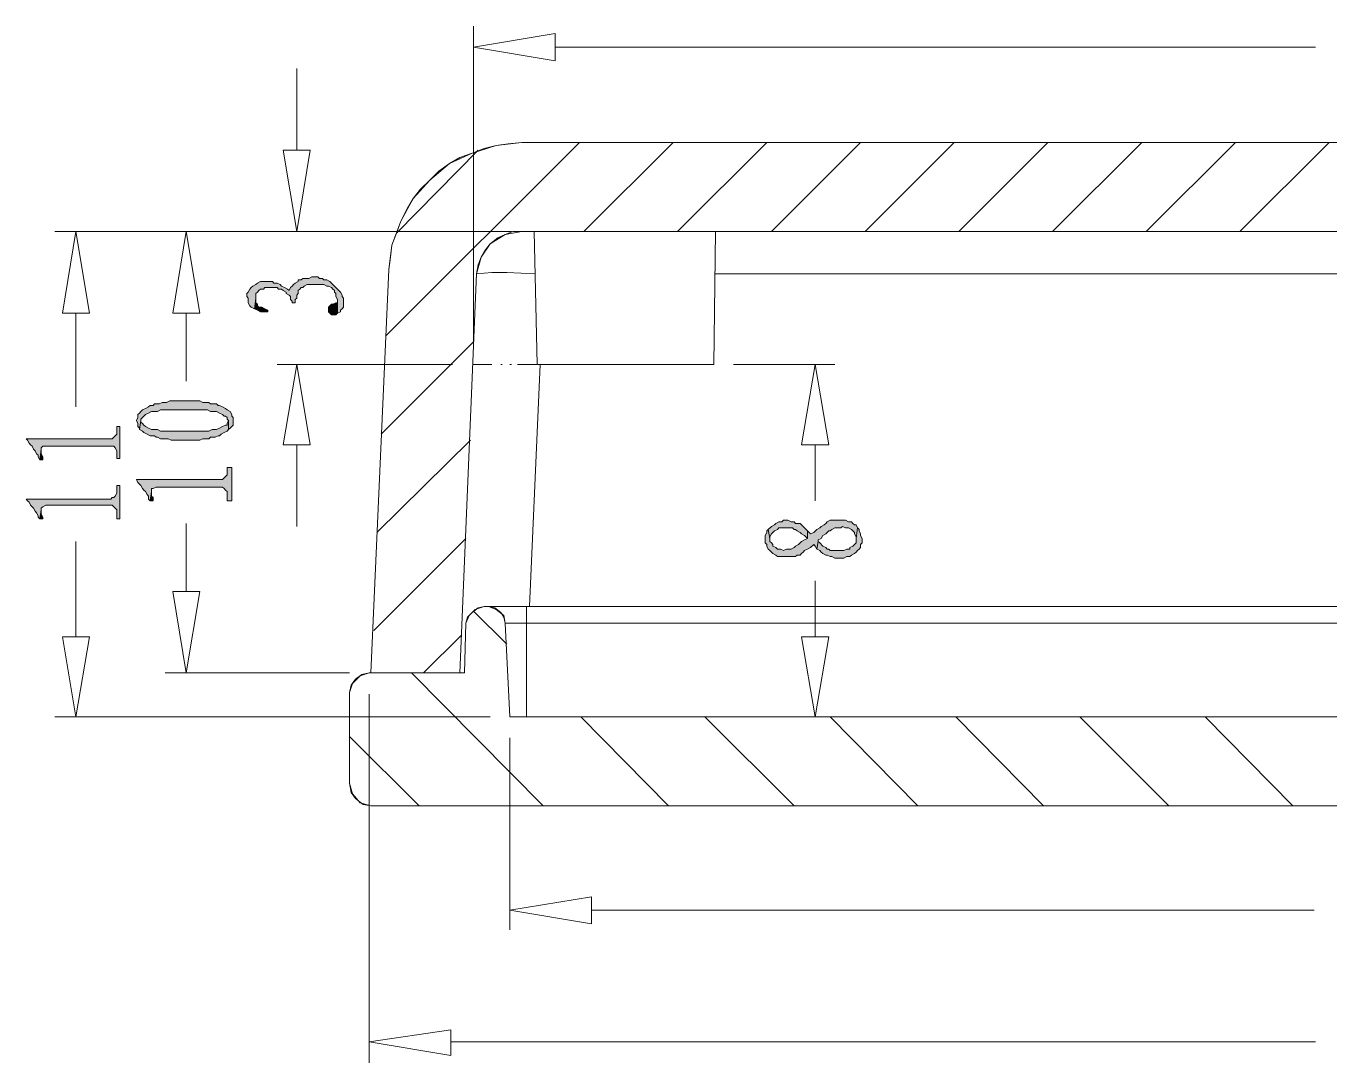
# Model space of a CAD drawing. Header units: millimetres. Extents: x 7 to 289, y 10 to 206.
# Drawn here: x 49.56 to 86.08, y 56.89 to 85.93 of the extents above; entities that cross this region are included whole.
import ezdxf

# ---------------------------------------------------------------- set-up
doc = ezdxf.new("R2010")
doc.units = ezdxf.units.MM

msp = doc.modelspace()

# ---------------------------------------------------------------- hatches: boundary and pattern name
at = {"true_color": 0xdda500}
h = msp.add_hatch(color=42, dxfattribs=at)
h.dxf.hatch_style = 2
h.paths.add_polyline_path([(55.745239, 78.350886), (55.787572, 78.308553), (55.787572, 78.223886), (55.787572, 78.181553), (55.829906, 78.096886), (55.872239, 78.054553), (55.956906, 78.012219), (55.999239, 78.308553), (55.999239, 78.350886), (55.999239, 78.435553), (56.041572, 78.477886), (56.083906, 78.520219), (56.126239, 78.562553), (56.210906, 78.562553), (56.253239, 78.604886), (56.337906, 78.604886), (56.422572, 78.604886), (56.507239, 78.604886), (56.591906, 78.604886), (56.634239, 78.562553), (56.718906, 78.562553), (56.761239, 78.520219), (56.845906, 78.477886), (56.845906, 78.435553), (56.930572, 78.393219), (56.972906, 78.350886), (56.972906, 78.266219), (57.015239, 78.223886), (57.015239, 78.181553), (57.099906, 78.181553), (57.099906, 78.266219), (57.142239, 78.308553), (57.142239, 78.393219), (57.184572, 78.435553), (57.184572, 78.520219), (57.226906, 78.562553), (57.269239, 78.604886), (57.311572, 78.604886), (57.353906, 78.647219), (57.438572, 78.689553), (57.523239, 78.689553), (57.607906, 78.689553), (57.692572, 78.689553), (57.734906, 78.689553), (57.819572, 78.689553), (57.904239, 78.689553), (57.988906, 78.647219), (58.031239, 78.647219), (58.115906, 78.604886), (58.158239, 78.562553), (58.200572, 78.520219), (58.200572, 78.477886), (58.242906, 78.435553), (58.242906, 78.350886), (58.285239, 78.266219), (58.285239, 78.181553), (58.285239, 77.885219), (58.369906, 77.927553), (58.369906, 77.969886), (58.412239, 78.012219), (58.454572, 78.054553), (58.454572, 78.139219), (58.454572, 78.223886), (58.454572, 78.266219), (58.454572, 78.308553), (58.412239, 78.350886), (58.412239, 78.393219), (58.369906, 78.477886), (58.327572, 78.520219), (58.242906, 78.604886), (58.200572, 78.647219), (58.158239, 78.689553), (58.115906, 78.731886), (58.073572, 78.774219), (57.988906, 78.816553), (57.904239, 78.816553), (57.861906, 78.858886), (57.777239, 78.858886), (57.734906, 78.901219), (57.650239, 78.901219), (57.565572, 78.901219), (57.480906, 78.858886), (57.396239, 78.858886), (57.311572, 78.858886), (57.269239, 78.816553), (57.184572, 78.816553), (57.184572, 78.774219), (57.099906, 78.731886), (57.057572, 78.689553), (57.015239, 78.647219), (56.972906, 78.604886), (56.930572, 78.520219), (56.888239, 78.562553), (56.803572, 78.604886), (56.718906, 78.647219), (56.676572, 78.689553), (56.591906, 78.731886), (56.507239, 78.731886), (56.464906, 78.774219), (56.380239, 78.774219), (56.337906, 78.774219), (56.295572, 78.774219), (56.210906, 78.774219), (56.126239, 78.774219), (56.041572, 78.731886), (55.999239, 78.689553), (55.914572, 78.647219), (55.872239, 78.604886), (55.829906, 78.562553), (55.787572, 78.477886), (55.745239, 78.435553)])
h = msp.add_hatch(color=42, dxfattribs=at)
h.dxf.hatch_style = 2
h.paths.add_polyline_path([(55.956906, 78.012219), (56.041572, 77.969886), (56.126239, 77.927553), (56.168572, 77.927553), (56.253239, 77.927553), (56.337906, 77.927553), (56.337906, 77.969886), (56.253239, 78.012219), (56.168572, 78.054553), (56.083906, 78.054553), (56.041572, 78.096886), (56.041572, 78.139219), (55.999239, 78.181553), (55.999239, 78.223886), (55.999239, 78.308553)])
h = msp.add_hatch(color=42, dxfattribs=at)
h.dxf.hatch_style = 2
h.paths.add_polyline_path([(58.031239, 77.969886), (58.031239, 77.927553), (58.073572, 77.885219), (58.115906, 77.842886), (58.200572, 77.842886), (58.242906, 77.842886), (58.285239, 77.885219), (58.285239, 78.181553), (58.242906, 78.181553), (58.158239, 78.139219), (58.115906, 78.139219), (58.073572, 78.096886), (58.031239, 78.054553)])
h = msp.add_hatch(color=42, dxfattribs=at)
h.dxf.hatch_style = 2
h.paths.add_polyline_path([(52.654906, 74.879553), (52.697239, 74.794886), (52.697239, 74.752553), (52.697239, 74.710219), (52.739572, 74.667886), (52.739572, 74.625553), (52.781906, 74.879553), (52.781906, 74.921886), (52.824239, 74.964219), (52.866572, 75.006553), (52.908906, 75.048886), (52.993572, 75.091219), (53.078239, 75.133553), (53.120572, 75.133553), (53.205239, 75.133553), (53.247572, 75.133553), (53.332239, 75.175886), (53.374572, 75.175886), (53.459239, 75.175886), (53.543906, 75.175886), (53.628572, 75.175886), (53.713239, 75.175886), (53.797906, 75.175886), (53.924906, 75.175886), (54.009572, 75.175886), (54.051906, 75.175886), (54.136572, 75.175886), (54.263572, 75.175886), (54.348239, 75.175886), (54.432906, 75.175886), (54.517572, 75.175886), (54.602239, 75.175886), (54.644572, 75.175886), (54.729239, 75.133553), (54.771572, 75.133553), (54.856239, 75.133553), (54.898572, 75.133553), (54.983239, 75.091219), (55.067906, 75.048886), (55.110239, 75.006553), (55.152572, 75.006553), (55.194906, 74.964219), (55.194906, 74.921886), (55.237239, 74.879553), (55.237239, 74.625553), (55.279572, 74.667886), (55.321906, 74.710219), (55.364239, 74.752553), (55.364239, 74.837219), (55.364239, 74.879553), (55.364239, 74.921886), (55.364239, 74.964219), (55.321906, 75.006553), (55.321906, 75.048886), (55.279572, 75.133553), (55.194906, 75.175886), (55.152572, 75.218219), (55.067906, 75.260553), (54.983239, 75.302886), (54.940906, 75.302886), (54.898572, 75.345219), (54.813906, 75.345219), (54.729239, 75.345219), (54.686906, 75.387553), (54.602239, 75.387553), (54.517572, 75.387553), (54.432906, 75.429886), (54.348239, 75.429886), (54.263572, 75.429886), (54.178906, 75.429886), (54.094239, 75.429886), (54.009572, 75.429886), (53.967239, 75.429886), (53.882572, 75.429886), (53.755572, 75.429886), (53.670906, 75.429886), (53.586239, 75.429886), (53.501572, 75.387553), (53.459239, 75.387553), (53.374572, 75.387553), (53.289906, 75.345219), (53.247572, 75.345219), (53.162906, 75.345219), (53.120572, 75.302886), (53.035906, 75.302886), (52.993572, 75.260553), (52.908906, 75.218219), (52.824239, 75.175886), (52.781906, 75.133553), (52.739572, 75.091219), (52.697239, 75.048886), (52.697239, 75.006553), (52.697239, 74.964219)])
h = msp.add_hatch(color=42, dxfattribs=at)
h.dxf.hatch_style = 2
h.paths.add_polyline_path([(52.739572, 74.625553), (52.824239, 74.583219), (52.866572, 74.540886), (52.951239, 74.498553), (53.035906, 74.456219), (53.078239, 74.456219), (53.162906, 74.456219), (53.205239, 74.413886), (53.247572, 74.413886), (53.332239, 74.371553), (53.416906, 74.371553), (53.501572, 74.371553), (53.543906, 74.371553), (53.628572, 74.329219), (53.713239, 74.329219), (53.840239, 74.329219), (53.924906, 74.329219), (54.009572, 74.329219), (54.094239, 74.329219), (54.178906, 74.329219), (54.263572, 74.329219), (54.348239, 74.329219), (54.432906, 74.329219), (54.517572, 74.371553), (54.602239, 74.371553), (54.686906, 74.371553), (54.729239, 74.413886), (54.813906, 74.413886), (54.856239, 74.413886), (54.940906, 74.456219), (54.983239, 74.456219), (55.025572, 74.498553), (55.110239, 74.540886), (55.194906, 74.583219), (55.237239, 74.625553), (55.237239, 74.879553), (55.194906, 74.794886), (55.194906, 74.752553), (55.152572, 74.752553), (55.067906, 74.710219), (54.983239, 74.667886), (54.898572, 74.625553), (54.856239, 74.625553), (54.813906, 74.625553), (54.771572, 74.625553), (54.686906, 74.583219), (54.644572, 74.583219), (54.559906, 74.583219), (54.475239, 74.583219), (54.390572, 74.583219), (54.305906, 74.583219), (54.221239, 74.583219), (54.136572, 74.583219), (54.009572, 74.583219), (53.924906, 74.583219), (53.840239, 74.583219), (53.713239, 74.583219), (53.628572, 74.583219), (53.543906, 74.583219), (53.459239, 74.583219), (53.416906, 74.583219), (53.332239, 74.583219), (53.247572, 74.625553), (53.205239, 74.625553), (53.162906, 74.625553), (53.078239, 74.625553), (52.993572, 74.667886), (52.908906, 74.710219), (52.866572, 74.752553), (52.824239, 74.794886), (52.781906, 74.837219), (52.781906, 74.879553)])
h = msp.add_hatch(color=42, dxfattribs=at)
h.dxf.hatch_style = 2
h.paths.add_polyline_path([(49.564572, 74.371553), (49.606906, 74.329219), (49.649239, 74.244553), (49.691572, 74.202219), (49.733906, 74.159886), (49.776239, 74.075219), (49.818572, 74.032886), (49.860906, 73.948219), (49.903239, 73.905886), (49.903239, 73.863553), (49.945572, 73.778886), (49.987906, 74.075219), (49.987906, 74.117553), (50.030239, 74.159886), (50.114906, 74.159886), (50.199572, 74.159886), (51.977572, 74.159886), (52.019906, 74.159886), (52.062239, 74.117553), (52.104572, 74.032886), (52.104572, 73.990553), (52.104572, 73.905886), (52.104572, 73.821219), (52.189239, 73.821219), (52.189239, 74.710219), (52.104572, 74.710219), (52.104572, 74.667886), (52.104572, 74.583219), (52.104572, 74.498553), (52.062239, 74.456219), (52.019906, 74.413886), (51.977572, 74.371553), (51.935239, 74.371553)])
h = msp.add_hatch(color=42, dxfattribs=at)
h.dxf.hatch_style = 2
h.paths.add_polyline_path([(49.945572, 73.778886), (50.030239, 73.778886), (50.030239, 73.863553), (49.987906, 73.948219), (49.987906, 73.990553), (49.987906, 74.075219)])
h = msp.add_hatch(color=42, dxfattribs=at)
h.dxf.hatch_style = 2
h.paths.add_polyline_path([(52.654906, 73.228553), (52.697239, 73.143886), (52.739572, 73.101553), (52.781906, 73.059219), (52.824239, 72.974553), (52.866572, 72.932219), (52.908906, 72.889886), (52.951239, 72.805219), (52.993572, 72.762886), (52.993572, 72.678219), (53.035906, 72.635886), (53.078239, 72.889886), (53.078239, 72.932219), (53.078239, 72.974553), (53.120572, 72.974553), (53.205239, 73.016886), (53.289906, 73.016886), (55.067906, 73.016886), (55.110239, 72.974553), (55.152572, 72.932219), (55.194906, 72.889886), (55.194906, 72.847553), (55.194906, 72.762886), (55.194906, 72.635886), (55.321906, 72.635886), (55.321906, 73.567219), (55.194906, 73.567219), (55.194906, 73.482553), (55.194906, 73.440219), (55.194906, 73.355553), (55.152572, 73.313219), (55.110239, 73.270886), (55.067906, 73.228553), (55.025572, 73.228553)])
h = msp.add_hatch(color=42, dxfattribs=at)
h.dxf.hatch_style = 2
h.paths.add_polyline_path([(49.564572, 72.678219), (49.606906, 72.635886), (49.649239, 72.593553), (49.691572, 72.508886), (49.733906, 72.466553), (49.776239, 72.424219), (49.818572, 72.339553), (49.860906, 72.297219), (49.903239, 72.212553), (49.903239, 72.170219), (49.945572, 72.127886), (49.987906, 72.381886), (49.987906, 72.424219), (50.030239, 72.466553), (50.114906, 72.508886), (50.199572, 72.508886), (51.977572, 72.508886), (52.019906, 72.466553), (52.062239, 72.424219), (52.104572, 72.381886), (52.104572, 72.297219), (52.104572, 72.212553), (52.104572, 72.127886), (52.189239, 72.127886), (52.189239, 73.059219), (52.104572, 73.059219), (52.104572, 72.974553), (52.104572, 72.889886), (52.104572, 72.847553), (52.062239, 72.762886), (52.019906, 72.720553), (51.977572, 72.720553), (51.935239, 72.678219)])
h = msp.add_hatch(color=42, dxfattribs=at)
h.dxf.hatch_style = 2
h.paths.add_polyline_path([(53.035906, 72.635886), (53.120572, 72.635886), (53.120572, 72.720553), (53.078239, 72.762886), (53.078239, 72.847553), (53.078239, 72.889886)])
h = msp.add_hatch(color=42, dxfattribs=at)
h.dxf.hatch_style = 2
h.paths.add_polyline_path([(49.945572, 72.127886), (50.030239, 72.127886), (50.030239, 72.170219), (49.987906, 72.254886), (49.987906, 72.339553), (49.987906, 72.381886)])
h = msp.add_hatch(color=42, dxfattribs=at)
h.dxf.hatch_style = 2
h.paths.add_polyline_path([(70.265572, 71.577553), (70.265572, 71.492886), (70.265572, 71.450553), (70.307906, 71.408219), (70.307906, 71.365886), (70.350239, 71.281219), (70.392572, 71.238886), (70.434906, 71.196553), (70.477239, 71.154219), (70.561906, 71.111886), (70.604239, 71.069553), (70.688906, 71.069553), (70.773572, 71.069553), (70.815906, 71.069553), (70.900572, 71.069553), (70.985239, 71.069553), (71.069906, 71.069553), (71.112239, 71.069553), (71.154572, 71.111886), (71.196906, 71.111886), (71.239239, 71.111886), (71.281572, 71.154219), (71.323906, 71.196553), (71.366239, 71.238886), (71.450906, 71.281219), (71.535572, 71.323553), (71.620239, 71.408219), (71.662572, 71.365886), (71.704906, 71.281219), (71.747239, 71.492886), (71.747239, 71.535219), (71.831906, 71.577553), (71.874239, 71.662219), (71.958906, 71.704553), (72.001239, 71.746886), (72.043572, 71.789219), (72.085906, 71.789219), (72.128239, 71.831553), (72.212906, 71.873886), (72.297572, 71.873886), (72.382239, 71.873886), (72.424572, 71.916219), (72.509239, 71.873886), (72.593906, 71.873886), (72.678572, 71.831553), (72.720906, 71.789219), (72.763239, 71.746886), (72.763239, 71.704553), (72.805572, 71.619886), (72.805572, 71.577553), (72.847906, 71.873886), (72.805572, 71.958553), (72.763239, 71.958553), (72.720906, 72.000886), (72.678572, 72.043219), (72.593906, 72.043219), (72.509239, 72.085553), (72.466906, 72.085553), (72.382239, 72.085553), (72.297572, 72.085553), (72.212906, 72.085553), (72.128239, 72.085553), (72.085906, 72.085553), (72.001239, 72.043219), (71.958906, 72.000886), (71.916572, 71.958553), (71.831906, 71.916219), (71.789572, 71.873886), (71.704906, 71.831553), (71.620239, 71.746886), (71.535572, 71.704553), (71.493239, 71.746886), (71.450906, 71.789219), (71.450906, 71.577553), (71.366239, 71.535219), (71.281572, 71.492886), (71.239239, 71.450553), (71.196906, 71.408219), (71.112239, 71.365886), (71.069906, 71.323553), (70.985239, 71.281219), (70.942906, 71.281219), (70.858239, 71.281219), (70.773572, 71.238886), (70.688906, 71.281219), (70.604239, 71.281219), (70.561906, 71.323553), (70.477239, 71.365886), (70.477239, 71.408219), (70.434906, 71.450553), (70.392572, 71.492886), (70.392572, 71.577553), (70.350239, 71.831553), (70.307906, 71.789219), (70.307906, 71.746886), (70.265572, 71.662219)])
h = msp.add_hatch(color=42, dxfattribs=at)
h.dxf.hatch_style = 2
h.paths.add_polyline_path([(70.350239, 71.831553), (70.392572, 71.577553), (70.392572, 71.619886), (70.434906, 71.704553), (70.477239, 71.746886), (70.519572, 71.789219), (70.604239, 71.831553), (70.646572, 71.873886), (70.731239, 71.873886), (70.815906, 71.873886), (70.858239, 71.873886), (70.942906, 71.873886), (71.027572, 71.873886), (71.069906, 71.831553), (71.112239, 71.831553), (71.154572, 71.789219), (71.239239, 71.746886), (71.281572, 71.704553), (71.366239, 71.662219), (71.450906, 71.577553), (71.450906, 71.789219), (71.366239, 71.873886), (71.323906, 71.916219), (71.281572, 71.958553), (71.239239, 72.000886), (71.154572, 72.000886), (71.112239, 72.000886), (71.069906, 72.043219), (70.985239, 72.043219), (70.900572, 72.085553), (70.815906, 72.085553), (70.773572, 72.085553), (70.731239, 72.043219), (70.646572, 72.043219), (70.561906, 72.000886), (70.519572, 71.958553), (70.434906, 71.916219)])
h = msp.add_hatch(color=42, dxfattribs=at)
h.dxf.hatch_style = 2
h.paths.add_polyline_path([(71.704906, 71.281219), (71.789572, 71.238886), (71.831906, 71.196553), (71.874239, 71.154219), (71.958906, 71.111886), (72.001239, 71.111886), (72.085906, 71.069553), (72.128239, 71.069553), (72.212906, 71.027219), (72.297572, 71.027219), (72.382239, 71.027219), (72.424572, 71.027219), (72.466906, 71.027219), (72.551572, 71.069553), (72.636239, 71.069553), (72.678572, 71.111886), (72.763239, 71.154219), (72.805572, 71.196553), (72.847906, 71.238886), (72.890239, 71.281219), (72.932572, 71.323553), (72.932572, 71.408219), (72.974906, 71.450553), (72.974906, 71.535219), (72.974906, 71.577553), (72.932572, 71.662219), (72.932572, 71.704553), (72.890239, 71.789219), (72.890239, 71.831553), (72.847906, 71.873886), (72.805572, 71.577553), (72.805572, 71.535219), (72.805572, 71.450553), (72.763239, 71.408219), (72.720906, 71.365886), (72.636239, 71.323553), (72.636239, 71.281219), (72.551572, 71.281219), (72.466906, 71.238886), (72.424572, 71.238886), (72.339906, 71.238886), (72.297572, 71.238886), (72.212906, 71.238886), (72.128239, 71.238886), (72.085906, 71.238886), (72.043572, 71.281219), (72.001239, 71.281219), (71.958906, 71.323553), (71.874239, 71.365886), (71.789572, 71.450553), (71.747239, 71.492886)])

# ---------------------------------------------------------------- linework, layer by layer
at = {"color": 131, "lineweight": 0, "true_color": 0x7fffff}
for points in [[(62.095239, 77.038553), (62.095239, 85.928553)], [(63.153572, 80.171219), (50.368906, 80.171219)], [(63.153572, 80.171219), (53.459239, 80.171219)], [(63.153572, 80.171219), (56.591906, 80.171219)], [(61.502572, 76.445886), (56.591906, 76.445886)], [(69.376572, 76.445886), (72.212906, 76.445886)], [(58.623906, 67.809886), (53.459239, 67.809886)], [(59.174239, 67.217219), (59.174239, 56.887886)], [(62.560906, 66.582219), (50.368906, 66.582219)], [(69.164906, 66.582219), (72.212906, 66.582219)], [(63.111239, 65.989553), (63.111239, 60.613219)]]:
    msp.add_lwpolyline(points, dxfattribs=at)
at = {"color": 3, "lineweight": 0, "true_color": 0x00ff00}
for points in [[(64.381239, 84.954886), (62.095239, 85.335886), (64.381239, 85.716886)], [(57.523239, 82.457219), (57.142239, 80.171219), (56.761239, 82.457219)], [(50.580572, 77.885219), (50.961572, 80.171219), (51.342572, 77.885219)], [(53.670906, 77.885219), (54.051906, 80.171219), (54.432906, 77.885219)], [(56.761239, 74.202219), (57.142239, 76.445886), (57.523239, 74.202219)], [(71.281572, 74.202219), (71.662572, 76.445886), (72.043572, 74.202219)], [(54.432906, 70.095886), (54.051906, 67.809886), (53.670906, 70.095886)], [(51.342572, 68.825886), (50.961572, 66.582219), (50.580572, 68.825886)], [(72.043572, 68.825886), (71.662572, 66.582219), (71.281572, 68.825886)], [(65.397239, 60.782553), (63.111239, 61.163553), (65.397239, 61.544553)], [(61.460239, 57.099553), (59.174239, 57.480553), (61.460239, 57.819219)]]:
    msp.add_lwpolyline(points, close=True, dxfattribs=at)
for points in [[(64.381239, 85.335886), (85.674906, 85.335886)], [(57.142239, 82.457219), (57.142239, 84.743219)], [(50.961572, 77.885219), (50.961572, 75.260553)], [(54.051906, 77.885219), (54.051906, 75.980219)], [(57.142239, 74.202219), (57.142239, 71.916219)], [(71.662572, 74.202219), (71.662572, 72.635886)], [(54.051906, 70.095886), (54.051906, 72.000886)], [(50.961572, 68.825886), (50.961572, 71.492886)], [(71.662572, 68.825886), (71.662572, 70.392219)], [(65.397239, 61.163553), (85.632572, 61.163553)], [(61.460239, 57.480553), (85.674906, 57.480553)]]:
    msp.add_lwpolyline(points, dxfattribs=at)
at = {"color": 40, "lineweight": 0, "true_color": 0xffbf00}
for points in [[(65.058572, 82.668886), (59.639906, 77.250219)], [(67.683239, 82.668886), (65.185572, 80.171219)], [(70.307906, 82.668886), (67.810239, 80.171219)], [(72.932572, 82.668886), (70.434906, 80.171219)], [(75.557239, 82.668886), (73.059572, 80.171219)], [(78.181906, 82.668886), (75.684239, 80.171219)], [(80.806572, 82.668886), (78.308906, 80.171219)], [(83.431239, 82.668886), (80.933572, 80.171219)], [(86.055906, 82.668886), (83.558239, 80.171219)], [(62.222239, 82.457219), (59.936239, 80.128886)], [(62.095239, 77.080886), (59.512906, 74.498553)], [(62.010572, 74.329219), (59.385906, 71.746886)], [(61.883572, 71.577553), (59.301239, 68.995219)], [(63.026572, 68.614219), (62.095239, 69.545553)], [(61.756572, 68.868219), (60.698239, 67.809886)], [(64.042572, 64.084553), (60.359572, 67.809886)], [(67.556239, 64.084553), (65.100906, 66.582219)], [(71.069906, 64.084553), (68.572239, 66.582219)], [(74.541239, 64.084553), (72.085906, 66.582219)], [(78.054906, 64.084553), (75.599572, 66.582219)], [(81.568572, 64.084553), (79.070906, 66.582219)], [(85.039906, 64.084553), (82.584572, 66.582219)], [(60.571239, 64.084553), (58.623906, 66.031886)]]:
    msp.add_lwpolyline(points, dxfattribs=at)
at = {"color": 7, "lineweight": 0}
for points in [[(63.449906, 82.668886), (62.730239, 82.584219), (62.052906, 82.372553), (61.417906, 82.076219), (60.867572, 81.610553), (60.401906, 81.102553), (60.063239, 80.467553), (59.809239, 79.790219), (59.724572, 79.112886)], [(59.724572, 79.112886), (59.766906, 79.451553), (59.809239, 79.790219), (59.936239, 80.128886), (60.063239, 80.467553), (60.232572, 80.806219), (60.401906, 81.102553), (60.613572, 81.356553), (60.867572, 81.610553), (61.121572, 81.864553), (61.417906, 82.076219), (61.714239, 82.245553), (62.052906, 82.372553), (62.391572, 82.499553), (62.730239, 82.584219), (63.068906, 82.626553), (63.449906, 82.668886)], [(63.449906, 82.668886), (116.874572, 82.668886)], [(121.107906, 67.809886), (120.599906, 79.112886), (120.557572, 79.451553), (120.515239, 79.790219), (120.388239, 80.128886), (120.261239, 80.467553), (120.134239, 80.806219), (119.922572, 81.102553), (119.710906, 81.356553), (119.456906, 81.610553), (119.202906, 81.864553), (118.906572, 82.076219), (118.610239, 82.245553), (118.271572, 82.372553), (117.932906, 82.499553), (117.594239, 82.584219), (117.255572, 82.626553), (116.874572, 82.668886), (63.449906, 82.668886)], [(59.724572, 79.112886), (59.216572, 67.809886), (61.714239, 67.809886), (62.179906, 78.985886), (62.222239, 79.239886), (62.306906, 79.451553), (62.433906, 79.663219), (62.560906, 79.832553), (62.772572, 80.001886), (62.984239, 80.086553), (63.195906, 80.171219), (63.449906, 80.171219), (116.874572, 80.171219)], [(63.449906, 80.171219), (62.984239, 80.086553), (62.560906, 79.832553), (62.306906, 79.451553), (62.179906, 78.985886)], [(63.449906, 80.171219), (116.874572, 80.171219)], [(63.788572, 80.171219), (63.873239, 76.445886)], [(68.868572, 80.171219), (68.826239, 76.445886)], [(59.216572, 67.809886), (59.724572, 79.112886)], [(61.714239, 67.809886), (62.179906, 78.985886)], [(63.830906, 78.985886), (63.026572, 79.028219), (62.603239, 79.028219), (62.179906, 78.985886)], [(108.450239, 78.985886), (68.868572, 78.985886)], [(63.957906, 76.445886), (63.661572, 69.672553)], [(68.826239, 76.445886), (63.873239, 76.445886)], [(62.518572, 69.672553), (62.391572, 69.672553), (62.222239, 69.630219), (62.052906, 69.503219), (61.925906, 69.376219), (61.883572, 69.206886), (61.841239, 67.809886), (59.174239, 67.809886), (58.962572, 67.767553), (58.793239, 67.640553), (58.666239, 67.471219), (58.623906, 67.259553), (58.623906, 64.719553)], [(62.391572, 69.672553), (62.137572, 69.587886), (61.968239, 69.418553), (61.883572, 69.206886)], [(110.863239, 69.672553), (62.391572, 69.672553)], [(62.984239, 69.206886), (62.941906, 69.418553), (62.730239, 69.587886), (62.518572, 69.672553)], [(62.518572, 69.672553), (62.687906, 69.630219), (62.857239, 69.503219), (62.941906, 69.376219), (62.984239, 69.206886)], [(117.932906, 69.672553), (117.805906, 69.672553), (117.636572, 69.630219), (117.467239, 69.503219), (117.382572, 69.376219), (117.340239, 69.206886), (117.213239, 66.582219), (63.111239, 66.582219), (62.984239, 69.206886)], [(63.576906, 69.672553), (63.576906, 66.582219)], [(61.883572, 69.206886), (61.841239, 67.809886)], [(63.111239, 66.582219), (62.984239, 69.206886)], [(62.984239, 69.206886), (110.863239, 69.206886)], [(59.174239, 67.809886), (58.920239, 67.725219), (58.708572, 67.513553), (58.623906, 67.259553)], [(61.841239, 67.809886), (59.174239, 67.809886)], [(58.623906, 64.719553), (58.623906, 67.259553)], [(59.216572, 64.084553), (121.107906, 64.084553), (121.319572, 64.126886), (121.531239, 64.296219), (121.658239, 64.465553), (121.700572, 64.719553), (121.700572, 67.259553)], [(117.213239, 66.582219), (63.111239, 66.582219)], [(58.623906, 64.719553), (58.708572, 64.423219), (58.920239, 64.169219), (59.216572, 64.084553)], [(59.216572, 64.084553), (59.004906, 64.126886), (58.793239, 64.296219), (58.666239, 64.465553), (58.623906, 64.719553)], [(121.107906, 64.084553), (59.216572, 64.084553)]]:
    msp.add_lwpolyline(points, dxfattribs=at)
at = {"color": 42, "lineweight": 0, "true_color": 0xdda500}
for points in [[(55.745239, 78.350886), (55.787572, 78.308553), (55.787572, 78.223886), (55.787572, 78.181553), (55.829906, 78.096886), (55.872239, 78.054553), (55.956906, 78.012219), (55.999239, 78.308553), (55.999239, 78.350886), (55.999239, 78.435553), (56.041572, 78.477886), (56.083906, 78.520219), (56.126239, 78.562553), (56.210906, 78.562553), (56.253239, 78.604886), (56.337906, 78.604886), (56.422572, 78.604886), (56.507239, 78.604886), (56.591906, 78.604886), (56.634239, 78.562553), (56.718906, 78.562553), (56.761239, 78.520219), (56.845906, 78.477886), (56.845906, 78.435553), (56.930572, 78.393219), (56.972906, 78.350886), (56.972906, 78.266219), (57.015239, 78.223886), (57.015239, 78.181553), (57.099906, 78.181553), (57.099906, 78.266219), (57.142239, 78.308553), (57.142239, 78.393219), (57.184572, 78.435553), (57.184572, 78.520219), (57.226906, 78.562553), (57.269239, 78.604886), (57.311572, 78.604886), (57.353906, 78.647219), (57.438572, 78.689553), (57.523239, 78.689553), (57.607906, 78.689553), (57.692572, 78.689553), (57.734906, 78.689553), (57.819572, 78.689553), (57.904239, 78.689553), (57.988906, 78.647219), (58.031239, 78.647219), (58.115906, 78.604886), (58.158239, 78.562553), (58.200572, 78.520219), (58.200572, 78.477886), (58.242906, 78.435553), (58.242906, 78.350886), (58.285239, 78.266219), (58.285239, 78.181553), (58.285239, 77.885219), (58.369906, 77.927553), (58.369906, 77.969886), (58.412239, 78.012219), (58.454572, 78.054553), (58.454572, 78.139219), (58.454572, 78.223886), (58.454572, 78.266219), (58.454572, 78.308553), (58.412239, 78.350886), (58.412239, 78.393219), (58.369906, 78.477886), (58.327572, 78.520219), (58.242906, 78.604886), (58.200572, 78.647219), (58.158239, 78.689553), (58.115906, 78.731886), (58.073572, 78.774219), (57.988906, 78.816553), (57.904239, 78.816553), (57.861906, 78.858886), (57.777239, 78.858886), (57.734906, 78.901219), (57.650239, 78.901219), (57.565572, 78.901219), (57.480906, 78.858886), (57.396239, 78.858886), (57.311572, 78.858886), (57.269239, 78.816553), (57.184572, 78.816553), (57.184572, 78.774219), (57.099906, 78.731886), (57.057572, 78.689553), (57.015239, 78.647219), (56.972906, 78.604886), (56.930572, 78.520219), (56.888239, 78.562553), (56.803572, 78.604886), (56.718906, 78.647219), (56.676572, 78.689553), (56.591906, 78.731886), (56.507239, 78.731886), (56.464906, 78.774219), (56.380239, 78.774219), (56.337906, 78.774219), (56.295572, 78.774219), (56.210906, 78.774219), (56.126239, 78.774219), (56.041572, 78.731886), (55.999239, 78.689553), (55.914572, 78.647219), (55.872239, 78.604886), (55.829906, 78.562553), (55.787572, 78.477886), (55.745239, 78.435553)], [(55.956906, 78.012219), (56.041572, 77.969886), (56.126239, 77.927553), (56.168572, 77.927553), (56.253239, 77.927553), (56.337906, 77.927553), (56.337906, 77.969886), (56.253239, 78.012219), (56.168572, 78.054553), (56.083906, 78.054553), (56.041572, 78.096886), (56.041572, 78.139219), (55.999239, 78.181553), (55.999239, 78.223886), (55.999239, 78.308553)], [(58.031239, 77.969886), (58.031239, 77.927553), (58.073572, 77.885219), (58.115906, 77.842886), (58.200572, 77.842886), (58.242906, 77.842886), (58.285239, 77.885219), (58.285239, 78.181553), (58.242906, 78.181553), (58.158239, 78.139219), (58.115906, 78.139219), (58.073572, 78.096886), (58.031239, 78.054553)], [(52.654906, 74.879553), (52.697239, 74.794886), (52.697239, 74.752553), (52.697239, 74.710219), (52.739572, 74.667886), (52.739572, 74.625553), (52.781906, 74.879553), (52.781906, 74.921886), (52.824239, 74.964219), (52.866572, 75.006553), (52.908906, 75.048886), (52.993572, 75.091219), (53.078239, 75.133553), (53.120572, 75.133553), (53.205239, 75.133553), (53.247572, 75.133553), (53.332239, 75.175886), (53.374572, 75.175886), (53.459239, 75.175886), (53.543906, 75.175886), (53.628572, 75.175886), (53.713239, 75.175886), (53.797906, 75.175886), (53.924906, 75.175886), (54.009572, 75.175886), (54.051906, 75.175886), (54.136572, 75.175886), (54.263572, 75.175886), (54.348239, 75.175886), (54.432906, 75.175886), (54.517572, 75.175886), (54.602239, 75.175886), (54.644572, 75.175886), (54.729239, 75.133553), (54.771572, 75.133553), (54.856239, 75.133553), (54.898572, 75.133553), (54.983239, 75.091219), (55.067906, 75.048886), (55.110239, 75.006553), (55.152572, 75.006553), (55.194906, 74.964219), (55.194906, 74.921886), (55.237239, 74.879553), (55.237239, 74.625553), (55.279572, 74.667886), (55.321906, 74.710219), (55.364239, 74.752553), (55.364239, 74.837219), (55.364239, 74.879553), (55.364239, 74.921886), (55.364239, 74.964219), (55.321906, 75.006553), (55.321906, 75.048886), (55.279572, 75.133553), (55.194906, 75.175886), (55.152572, 75.218219), (55.067906, 75.260553), (54.983239, 75.302886), (54.940906, 75.302886), (54.898572, 75.345219), (54.813906, 75.345219), (54.729239, 75.345219), (54.686906, 75.387553), (54.602239, 75.387553), (54.517572, 75.387553), (54.432906, 75.429886), (54.348239, 75.429886), (54.263572, 75.429886), (54.178906, 75.429886), (54.094239, 75.429886), (54.009572, 75.429886), (53.967239, 75.429886), (53.882572, 75.429886), (53.755572, 75.429886), (53.670906, 75.429886), (53.586239, 75.429886), (53.501572, 75.387553), (53.459239, 75.387553), (53.374572, 75.387553), (53.289906, 75.345219), (53.247572, 75.345219), (53.162906, 75.345219), (53.120572, 75.302886), (53.035906, 75.302886), (52.993572, 75.260553), (52.908906, 75.218219), (52.824239, 75.175886), (52.781906, 75.133553), (52.739572, 75.091219), (52.697239, 75.048886), (52.697239, 75.006553), (52.697239, 74.964219)], [(52.739572, 74.625553), (52.824239, 74.583219), (52.866572, 74.540886), (52.951239, 74.498553), (53.035906, 74.456219), (53.078239, 74.456219), (53.162906, 74.456219), (53.205239, 74.413886), (53.247572, 74.413886), (53.332239, 74.371553), (53.416906, 74.371553), (53.501572, 74.371553), (53.543906, 74.371553), (53.628572, 74.329219), (53.713239, 74.329219), (53.840239, 74.329219), (53.924906, 74.329219), (54.009572, 74.329219), (54.094239, 74.329219), (54.178906, 74.329219), (54.263572, 74.329219), (54.348239, 74.329219), (54.432906, 74.329219), (54.517572, 74.371553), (54.602239, 74.371553), (54.686906, 74.371553), (54.729239, 74.413886), (54.813906, 74.413886), (54.856239, 74.413886), (54.940906, 74.456219), (54.983239, 74.456219), (55.025572, 74.498553), (55.110239, 74.540886), (55.194906, 74.583219), (55.237239, 74.625553), (55.237239, 74.879553), (55.194906, 74.794886), (55.194906, 74.752553), (55.152572, 74.752553), (55.067906, 74.710219), (54.983239, 74.667886), (54.898572, 74.625553), (54.856239, 74.625553), (54.813906, 74.625553), (54.771572, 74.625553), (54.686906, 74.583219), (54.644572, 74.583219), (54.559906, 74.583219), (54.475239, 74.583219), (54.390572, 74.583219), (54.305906, 74.583219), (54.221239, 74.583219), (54.136572, 74.583219), (54.009572, 74.583219), (53.924906, 74.583219), (53.840239, 74.583219), (53.713239, 74.583219), (53.628572, 74.583219), (53.543906, 74.583219), (53.459239, 74.583219), (53.416906, 74.583219), (53.332239, 74.583219), (53.247572, 74.625553), (53.205239, 74.625553), (53.162906, 74.625553), (53.078239, 74.625553), (52.993572, 74.667886), (52.908906, 74.710219), (52.866572, 74.752553), (52.824239, 74.794886), (52.781906, 74.837219), (52.781906, 74.879553)], [(49.564572, 74.371553), (49.606906, 74.329219), (49.649239, 74.244553), (49.691572, 74.202219), (49.733906, 74.159886), (49.776239, 74.075219), (49.818572, 74.032886), (49.860906, 73.948219), (49.903239, 73.905886), (49.903239, 73.863553), (49.945572, 73.778886), (49.987906, 74.075219), (49.987906, 74.117553), (50.030239, 74.159886), (50.114906, 74.159886), (50.199572, 74.159886), (51.977572, 74.159886), (52.019906, 74.159886), (52.062239, 74.117553), (52.104572, 74.032886), (52.104572, 73.990553), (52.104572, 73.905886), (52.104572, 73.821219), (52.189239, 73.821219), (52.189239, 74.710219), (52.104572, 74.710219), (52.104572, 74.667886), (52.104572, 74.583219), (52.104572, 74.498553), (52.062239, 74.456219), (52.019906, 74.413886), (51.977572, 74.371553), (51.935239, 74.371553)], [(49.945572, 73.778886), (50.030239, 73.778886), (50.030239, 73.863553), (49.987906, 73.948219), (49.987906, 73.990553), (49.987906, 74.075219)], [(52.654906, 73.228553), (52.697239, 73.143886), (52.739572, 73.101553), (52.781906, 73.059219), (52.824239, 72.974553), (52.866572, 72.932219), (52.908906, 72.889886), (52.951239, 72.805219), (52.993572, 72.762886), (52.993572, 72.678219), (53.035906, 72.635886), (53.078239, 72.889886), (53.078239, 72.932219), (53.078239, 72.974553), (53.120572, 72.974553), (53.205239, 73.016886), (53.289906, 73.016886), (55.067906, 73.016886), (55.110239, 72.974553), (55.152572, 72.932219), (55.194906, 72.889886), (55.194906, 72.847553), (55.194906, 72.762886), (55.194906, 72.635886), (55.321906, 72.635886), (55.321906, 73.567219), (55.194906, 73.567219), (55.194906, 73.482553), (55.194906, 73.440219), (55.194906, 73.355553), (55.152572, 73.313219), (55.110239, 73.270886), (55.067906, 73.228553), (55.025572, 73.228553)], [(49.564572, 72.678219), (49.606906, 72.635886), (49.649239, 72.593553), (49.691572, 72.508886), (49.733906, 72.466553), (49.776239, 72.424219), (49.818572, 72.339553), (49.860906, 72.297219), (49.903239, 72.212553), (49.903239, 72.170219), (49.945572, 72.127886), (49.987906, 72.381886), (49.987906, 72.424219), (50.030239, 72.466553), (50.114906, 72.508886), (50.199572, 72.508886), (51.977572, 72.508886), (52.019906, 72.466553), (52.062239, 72.424219), (52.104572, 72.381886), (52.104572, 72.297219), (52.104572, 72.212553), (52.104572, 72.127886), (52.189239, 72.127886), (52.189239, 73.059219), (52.104572, 73.059219), (52.104572, 72.974553), (52.104572, 72.889886), (52.104572, 72.847553), (52.062239, 72.762886), (52.019906, 72.720553), (51.977572, 72.720553), (51.935239, 72.678219)], [(53.035906, 72.635886), (53.120572, 72.635886), (53.120572, 72.720553), (53.078239, 72.762886), (53.078239, 72.847553), (53.078239, 72.889886)], [(49.945572, 72.127886), (50.030239, 72.127886), (50.030239, 72.170219), (49.987906, 72.254886), (49.987906, 72.339553), (49.987906, 72.381886)], [(70.265572, 71.577553), (70.265572, 71.492886), (70.265572, 71.450553), (70.307906, 71.408219), (70.307906, 71.365886), (70.350239, 71.281219), (70.392572, 71.238886), (70.434906, 71.196553), (70.477239, 71.154219), (70.561906, 71.111886), (70.604239, 71.069553), (70.688906, 71.069553), (70.773572, 71.069553), (70.815906, 71.069553), (70.900572, 71.069553), (70.985239, 71.069553), (71.069906, 71.069553), (71.112239, 71.069553), (71.154572, 71.111886), (71.196906, 71.111886), (71.239239, 71.111886), (71.281572, 71.154219), (71.323906, 71.196553), (71.366239, 71.238886), (71.450906, 71.281219), (71.535572, 71.323553), (71.620239, 71.408219), (71.662572, 71.365886), (71.704906, 71.281219), (71.747239, 71.492886), (71.747239, 71.535219), (71.831906, 71.577553), (71.874239, 71.662219), (71.958906, 71.704553), (72.001239, 71.746886), (72.043572, 71.789219), (72.085906, 71.789219), (72.128239, 71.831553), (72.212906, 71.873886), (72.297572, 71.873886), (72.382239, 71.873886), (72.424572, 71.916219), (72.509239, 71.873886), (72.593906, 71.873886), (72.678572, 71.831553), (72.720906, 71.789219), (72.763239, 71.746886), (72.763239, 71.704553), (72.805572, 71.619886), (72.805572, 71.577553), (72.847906, 71.873886), (72.805572, 71.958553), (72.763239, 71.958553), (72.720906, 72.000886), (72.678572, 72.043219), (72.593906, 72.043219), (72.509239, 72.085553), (72.466906, 72.085553), (72.382239, 72.085553), (72.297572, 72.085553), (72.212906, 72.085553), (72.128239, 72.085553), (72.085906, 72.085553), (72.001239, 72.043219), (71.958906, 72.000886), (71.916572, 71.958553), (71.831906, 71.916219), (71.789572, 71.873886), (71.704906, 71.831553), (71.620239, 71.746886), (71.535572, 71.704553), (71.493239, 71.746886), (71.450906, 71.789219), (71.450906, 71.577553), (71.366239, 71.535219), (71.281572, 71.492886), (71.239239, 71.450553), (71.196906, 71.408219), (71.112239, 71.365886), (71.069906, 71.323553), (70.985239, 71.281219), (70.942906, 71.281219), (70.858239, 71.281219), (70.773572, 71.238886), (70.688906, 71.281219), (70.604239, 71.281219), (70.561906, 71.323553), (70.477239, 71.365886), (70.477239, 71.408219), (70.434906, 71.450553), (70.392572, 71.492886), (70.392572, 71.577553), (70.350239, 71.831553), (70.307906, 71.789219), (70.307906, 71.746886), (70.265572, 71.662219)], [(70.350239, 71.831553), (70.392572, 71.577553), (70.392572, 71.619886), (70.434906, 71.704553), (70.477239, 71.746886), (70.519572, 71.789219), (70.604239, 71.831553), (70.646572, 71.873886), (70.731239, 71.873886), (70.815906, 71.873886), (70.858239, 71.873886), (70.942906, 71.873886), (71.027572, 71.873886), (71.069906, 71.831553), (71.112239, 71.831553), (71.154572, 71.789219), (71.239239, 71.746886), (71.281572, 71.704553), (71.366239, 71.662219), (71.450906, 71.577553), (71.450906, 71.789219), (71.366239, 71.873886), (71.323906, 71.916219), (71.281572, 71.958553), (71.239239, 72.000886), (71.154572, 72.000886), (71.112239, 72.000886), (71.069906, 72.043219), (70.985239, 72.043219), (70.900572, 72.085553), (70.815906, 72.085553), (70.773572, 72.085553), (70.731239, 72.043219), (70.646572, 72.043219), (70.561906, 72.000886), (70.519572, 71.958553), (70.434906, 71.916219)], [(71.704906, 71.281219), (71.789572, 71.238886), (71.831906, 71.196553), (71.874239, 71.154219), (71.958906, 71.111886), (72.001239, 71.111886), (72.085906, 71.069553), (72.128239, 71.069553), (72.212906, 71.027219), (72.297572, 71.027219), (72.382239, 71.027219), (72.424572, 71.027219), (72.466906, 71.027219), (72.551572, 71.069553), (72.636239, 71.069553), (72.678572, 71.111886), (72.763239, 71.154219), (72.805572, 71.196553), (72.847906, 71.238886), (72.890239, 71.281219), (72.932572, 71.323553), (72.932572, 71.408219), (72.974906, 71.450553), (72.974906, 71.535219), (72.974906, 71.577553), (72.932572, 71.662219), (72.932572, 71.704553), (72.890239, 71.789219), (72.890239, 71.831553), (72.847906, 71.873886), (72.805572, 71.577553), (72.805572, 71.535219), (72.805572, 71.450553), (72.763239, 71.408219), (72.720906, 71.365886), (72.636239, 71.323553), (72.636239, 71.281219), (72.551572, 71.281219), (72.466906, 71.238886), (72.424572, 71.238886), (72.339906, 71.238886), (72.297572, 71.238886), (72.212906, 71.238886), (72.128239, 71.238886), (72.085906, 71.238886), (72.043572, 71.281219), (72.001239, 71.281219), (71.958906, 71.323553), (71.874239, 71.365886), (71.789572, 71.450553), (71.747239, 71.492886)]]:
    msp.add_lwpolyline(points, close=True, dxfattribs=at)
at = {"color": 2, "lineweight": 0, "true_color": 0xffff00}
for points in [[(62.095239, 76.445886), (62.603239, 76.445886)], [(62.857239, 76.445886), (62.899572, 76.445886)], [(63.111239, 76.445886), (63.153572, 76.445886)], [(63.322906, 76.445886), (63.873239, 76.445886)]]:
    msp.add_lwpolyline(points, dxfattribs=at)

doc.saveas('drawing.dxf')
